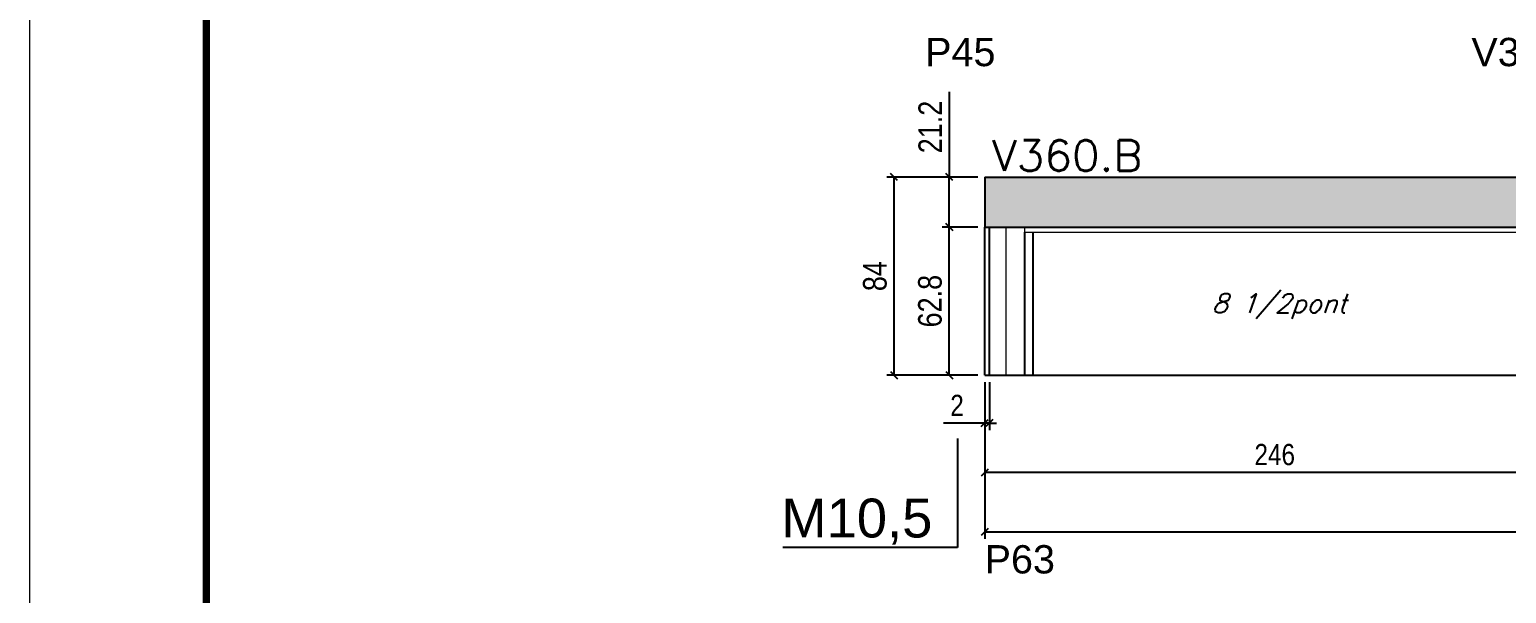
# Model space of a CAD drawing. Extents: x 137137 to 143418, y 10464 to 34486.
# Drawn here: x 137137 to 137764, y 31555 to 31795 of the extents above; entities that cross this region are included whole.
import ezdxf

# ---------------------------------------------------------------- set-up
doc = ezdxf.new("R2010")
doc.units = 0
doc.linetypes.add('DASHED', pattern=[0.75, 0.5, -0.25])
for name, color, linetype in [('5', 5, 'Continuous'), ('COTA', 241, 'Continuous'), ('NOMENCLATURA', 7, 'Continuous'), ('Painéis', 200, 'Continuous'), ('SARR_3.5x7', 81, 'Continuous'), ('texto', 7, 'Continuous')]:
    doc.layers.add(name, color=color, linetype=linetype)
for name, color, linetype, lineweight in [('Escoras', 2, 'Continuous', 25), ('Folhas', 255, 'Continuous', 9), ('Sarr 2.2x7', 40, 'Continuous', 9), ('SARRAFO DE PRESSAO', 251, 'DASHED', 9), ('Texto Seção', 7, 'Continuous', 15)]:
    doc.layers.add(name, color=color, linetype=linetype, lineweight=lineweight)
doc.styles.add('COTA TECNICA', font='techl___.ttf', dxfattribs={"height": 10})
doc.styles.add('COTA TECNICA-50', font='techl___.ttf', dxfattribs={"height": 9})
doc.styles.add('REGUA-120', font='ROMANS.shx', dxfattribs={"height": 15})
doc.styles.add('Romans', font='romans.shx')
doc.styles.get("Standard").update_dxf_attribs({"font": 'arial.ttf'})
doc.dimstyles.new('COTA PAINEL-50', dxfattribs={"dimtxt": 9, "dimasz": 3, "dimexe": 3, "dimexo": 3, "dimgap": 3, "dimtad": 1, "dimdec": 1, "dimzin": 12, "dimdsep": 46, "dimtxsty": 'COTA TECNICA-50', "dimblk1": 'OBLIQUE', "dimblk2": 'OBLIQUE', "dimsah": 1, "dimcen": 0.9, "dimclrd": 4, "dimclre": 4, "dimclrt": 240, "dimadec": 1, "dimazin": 3, "dimtfac": 1, "dimtdec": 1, "dimtmove": 0, "dimatfit": 3, "dimfxl": 1, "dimtolj": 1, "dimtzin": 12, "dimarcsym": 0})
doc.dimstyles.new('PAINEL', dxfattribs={"dimtxt": 10, "dimasz": 3, "dimexe": 3, "dimexo": 3, "dimgap": 3, "dimtad": 1, "dimdec": 1, "dimzin": 12, "dimdsep": 46, "dimtxsty": 'COTA TECNICA', "dimblk1": 'OBLIQUE', "dimblk2": 'OBLIQUE', "dimsah": 1, "dimcen": 0.9, "dimclrd": 4, "dimclre": 4, "dimclrt": 240, "dimadec": 1, "dimazin": 3, "dimtfac": 1, "dimtdec": 1, "dimtmove": 0, "dimatfit": 3, "dimfxl": 1, "dimtolj": 1, "dimtzin": 12, "dimarcsym": 0})

# ---------------------------------------------------------------- blocks, each defined once
blk = doc.blocks.new('9999999999')
at = {"layer": 'Folhas'}
blk.add_lwpolyline([(98138.98, 34190.21), (99623.98, 34190.21), (99623.98, 35240.21), (98138.98, 35240.21)], close=True, dxfattribs=at)
at = {"layer": 'Folhas', "color": 30, "const_width": 3}
blk.add_lwpolyline([(98213.98, 34230.21), (99583.98, 34230.21), (99583.98, 35200.21), (98213.98, 35200.21)], close=True, dxfattribs=at)
blk = doc.blocks.new('_Oblique')
at = {"color": 0, "linetype": 'ByBlock', "lineweight": -2}
blk.add_line((-0.5, -0.5), (0.5, 0.5), dxfattribs=at)
blk = doc.blocks.new('*D450')
at = {"layer": 'Defpoints', "color": 0, "linetype": 'ByBlock', "transparency": 16777216}
for p in [(137542.44, 31647.96), (137544.44, 31647.96), (137542.44, 31627.64)]:
    blk.add_point(p, dxfattribs=at)
at = {"layer": 'Escoras', "color": 4, "linetype": 'ByBlock', "lineweight": -2, "transparency": 16777216}
for p, q in [((137542.44, 31644.96), (137542.44, 31624.64)), ((137544.44, 31644.96), (137544.44, 31624.64)), ((137542.44, 31627.64), (137524.94, 31627.64)), ((137544.44, 31627.64), (137542.44, 31627.64)), ((137544.44, 31627.64), (137547.44, 31627.64))]:
    blk.add_line(p, q, dxfattribs=at)
at = {"layer": 'Escoras', "color": 4, "linetype": 'ByBlock', "lineweight": -2, "transparency": 16777216, "xscale": 3, "yscale": 3, "zscale": 3}
for p, rotation in [((137542.44, 31627.64), 359.9999521836733), ((137544.44, 31627.64), 179.9999521836732)]:
    blk.add_blockref('_Oblique', p, dxfattribs=dict(at, rotation=rotation))
at = {"layer": 'Escoras', "color": 240, "linetype": 'ByBlock', "transparency": 16777216, "insert": (137530.69, 31635.14), "char_height": 9, "attachment_point": 5, "rotation": 359.99995, "style": 'COTA TECNICA-50'}
blk.add_mtext('\\A1;2', dxfattribs=at)
blk = doc.blocks.new('*D291')
at = {"layer": 'COTA', "color": 4, "linetype": 'ByBlock', "lineweight": -2, "transparency": 16777216}
for p, q in [((137539.44, 31710.76), (137524.37, 31710.76)), ((137527.37, 31647.96), (137527.37, 31710.76)), ((137539.44, 31647.96), (137524.37, 31647.96))]:
    blk.add_line(p, q, dxfattribs=at)
at = {"layer": 'Defpoints', "color": 0, "linetype": 'ByBlock', "transparency": 16777216}
for p in [(137527.37, 31710.76), (137542.44, 31710.76), (137542.44, 31647.96)]:
    blk.add_point(p, dxfattribs=at)
at = {"layer": 'COTA', "color": 4, "linetype": 'ByBlock', "lineweight": -2, "transparency": 16777216, "xscale": 3, "yscale": 3, "zscale": 3}
for p, rotation in [((137527.37, 31710.76), 90), ((137527.37, 31647.96), 270)]:
    blk.add_blockref('_Oblique', p, dxfattribs=dict(at, rotation=rotation))
at = {"layer": 'COTA', "color": 240, "linetype": 'ByBlock', "transparency": 16777216, "insert": (137519.24, 31679.36), "char_height": 10, "attachment_point": 5, "rotation": 90, "style": 'COTA TECNICA'}
blk.add_mtext('\\A1;62.8', dxfattribs=at)
blk = doc.blocks.new('*D292')
at = {"layer": 'COTA', "color": 4, "linetype": 'ByBlock', "lineweight": -2, "transparency": 16777216}
for p, q in [((137527.37, 31768.05), (137527.37, 31731.96)), ((137539.44, 31731.96), (137524.37, 31731.96)), ((137527.37, 31710.76), (137527.37, 31731.96)), ((137539.44, 31710.76), (137524.37, 31710.76))]:
    blk.add_line(p, q, dxfattribs=at)
at = {"layer": 'Defpoints', "color": 0, "linetype": 'ByBlock', "transparency": 16777216}
for p in [(137527.37, 31731.96), (137542.44, 31731.96), (137542.44, 31710.76)]:
    blk.add_point(p, dxfattribs=at)
at = {"layer": 'COTA', "color": 4, "linetype": 'ByBlock', "lineweight": -2, "transparency": 16777216, "xscale": 3, "yscale": 3, "zscale": 3}
for p, rotation in [((137527.37, 31731.96), 90), ((137527.37, 31710.76), 270)]:
    blk.add_blockref('_Oblique', p, dxfattribs=dict(at, rotation=rotation))
at = {"layer": 'COTA', "color": 240, "linetype": 'ByBlock', "transparency": 16777216, "insert": (137519.31, 31753.19), "char_height": 10, "attachment_point": 5, "rotation": 90, "style": 'COTA TECNICA'}
blk.add_mtext('\\A1;21.2', dxfattribs=at)
blk = doc.blocks.new('*D293')
at = {"layer": 'COTA', "color": 4, "linetype": 'ByBlock', "lineweight": -2, "transparency": 16777216}
for p, q in [((137539.44, 31731.96), (137500.97, 31731.96)), ((137503.97, 31647.96), (137503.97, 31731.96)), ((137539.44, 31647.96), (137500.97, 31647.96))]:
    blk.add_line(p, q, dxfattribs=at)
at = {"layer": 'Defpoints', "color": 0, "linetype": 'ByBlock', "transparency": 16777216}
for p in [(137503.97, 31731.96), (137542.44, 31731.96), (137542.44, 31647.96)]:
    blk.add_point(p, dxfattribs=at)
at = {"layer": 'COTA', "color": 4, "linetype": 'ByBlock', "lineweight": -2, "transparency": 16777216, "xscale": 3, "yscale": 3, "zscale": 3}
for p, rotation in [((137503.97, 31731.96), 90), ((137503.97, 31647.96), 270)]:
    blk.add_blockref('_Oblique', p, dxfattribs=dict(at, rotation=rotation))
at = {"layer": 'COTA', "color": 240, "linetype": 'ByBlock', "transparency": 16777216, "insert": (137495.88, 31689.96), "char_height": 10, "attachment_point": 5, "rotation": 90, "style": 'COTA TECNICA'}
blk.add_mtext('\\A1;84', dxfattribs=at)
blk = doc.blocks.new('*D295')
at = {"layer": 'Defpoints', "color": 0, "linetype": 'ByBlock', "transparency": 16777216}
for p in [(137542.44, 31647.96), (137788.44, 31647.96), (137542.44, 31606.65)]:
    blk.add_point(p, dxfattribs=at)
at = {"layer": 'Escoras', "color": 4, "linetype": 'ByBlock', "lineweight": -2, "transparency": 16777216}
for p, q in [((137542.44, 31644.96), (137542.44, 31603.65)), ((137788.44, 31644.96), (137788.44, 31603.65)), ((137788.44, 31606.65), (137542.44, 31606.65))]:
    blk.add_line(p, q, dxfattribs=at)
at = {"layer": 'Escoras', "color": 4, "linetype": 'ByBlock', "lineweight": -2, "transparency": 16777216, "xscale": 3, "yscale": 3, "zscale": 3}
for p, rotation in [((137542.44, 31606.65), 179.9998102632637), ((137788.44, 31606.65), 359.9998102632637)]:
    blk.add_blockref('_Oblique', p, dxfattribs=dict(at, rotation=rotation))
at = {"layer": 'Escoras', "color": 240, "linetype": 'ByBlock', "transparency": 16777216, "insert": (137665.44, 31614.24), "char_height": 9, "attachment_point": 5, "rotation": 359.99981, "style": 'COTA TECNICA-50'}
blk.add_mtext('\\A1;246', dxfattribs=at)
blk = doc.blocks.new('*D454')
at = {"layer": 'Defpoints', "color": 0, "linetype": 'ByBlock', "transparency": 16777216}
for p in [(138465.44, 31667.96), (137542.44, 31647.96), (138465.44, 31581.5)]:
    blk.add_point(p, dxfattribs=at)
at = {"layer": 'Escoras', "color": 4, "linetype": 'ByBlock', "lineweight": -2, "transparency": 16777216}
for p, q in [((138465.44, 31664.96), (138465.44, 31578.5)), ((137542.44, 31644.96), (137542.44, 31578.5)), ((137542.44, 31581.5), (138465.44, 31581.5))]:
    blk.add_line(p, q, dxfattribs=at)
at = {"layer": 'Escoras', "color": 4, "linetype": 'ByBlock', "lineweight": -2, "transparency": 16777216, "xscale": 3, "yscale": 3, "zscale": 3, "rotation": 180}
blk.add_blockref('_Oblique', (137542.44, 31581.5), dxfattribs=at)
at = {"layer": 'Escoras', "color": 4, "linetype": 'ByBlock', "lineweight": -2, "transparency": 16777216, "xscale": 3, "yscale": 3, "zscale": 3}
blk.add_blockref('_Oblique', (138465.44, 31581.5), dxfattribs=at)
at = {"layer": 'Escoras', "color": 240, "linetype": 'ByBlock', "transparency": 16777216, "insert": (138003.94, 31589.22), "char_height": 9, "attachment_point": 5, "style": 'COTA TECNICA-50'}
blk.add_mtext('\\A1;923', dxfattribs=at)

msp = doc.modelspace()

# ---------------------------------------------------------------- hatches: boundary and pattern name
at = {"layer": 'COTA', "linetype": 'ByBlock'}
h = msp.add_hatch(dxfattribs=at)
h.set_pattern_fill('AR-CONC', color=256, scale=0.03)
h.set_pattern_definition([(50, (-53812.2455, -1203.3295), (5.46554007, -0.47817257), [0.5715, -6.2865]), (355, (-53812.2455, -1203.3295), (-1.05730264, 5.73170536), [0.4572, -5.02921753]), (100.4514447, (-53811.79, -1203.3694), (4.40823741, 5.25353256), [0.48570026, -5.34270734]), (46.1842, (-53812.2455, -1201.8055), (8.13237123, -1.26126984), [0.85725, -9.42975]), (96.6355576, (-53811.568, -1201.911), (7.12212402, 7.42278374), [0.7285507, -8.01406824]), (351.184151, (-53812.2455, -1201.8055), (7.12212402, 7.42278374), [0.685799, -7.54379196]), (21, (-53811.4835, -1202.1865), (4.54843174, -3.06795595), [0.5715, -6.2865]), (326, (-53811.4835, -1202.1865), (1.85406085, 5.52563898), [0.4572, -5.0292]), (71.451445, (-53811.1045, -1202.442), (6.40249258, 2.45768307), [0.48570026, -5.34269813]), (37.5, (-53812.2455, -1203.3295), (0.092658098, 2.536651166), [0, -4.96824, 0, -5.1054, 0, -5.04825]), (7.5, (-53812.2455, -1203.3295), (2.004589875, 3.005417245), [0, -2.91084, 0, -4.85394, 0, -1.92405]), (327.5, (-53813.9447, -1203.3295), (4.067717855, -0.17186232), [0, -1.905, 0, -5.9436, 0, -7.8867]), (317.5, (-53814.7067, -1203.3295), (4.44387544, 0.76279473), [0, -2.4765, 0, -3.94716, 0, -5.6007])])
h.paths.add_polyline_path([(138465.44, 31731.96), (137542.44, 31731.96), (137542.44, 31710.76), (138465.44, 31710.76)])

# ---------------------------------------------------------------- linework, layer by layer
for q in [(138465.44, 31731.96), (137542.44, 31710.76)]:
    msp.add_line((137542.44, 31731.96), q, dxfattribs=at)
at = {"layer": 'NOMENCLATURA', "linetype": 'Continuous'}
for p, q in [((137530.82, 31621.1), (137530.82, 31574.93)), ((137530.82, 31574.93), (137456.77, 31574.93))]:
    msp.add_line(p, q, dxfattribs=at)
at = {"layer": 'Painéis', "linetype": 'ByBlock'}
for p, q in [((137542.44, 31647.96), (137542.44, 31710.76)), ((137542.44, 31710.76), (138465.44, 31710.76)), ((137544.44, 31647.96), (137544.44, 31710.76)), ((137542.44, 31647.96), (138255.44, 31647.96))]:
    msp.add_line(p, q, dxfattribs=at)
at = {"layer": 'Sarr 2.2x7'}
for p, q in [((137551.44, 31710.76), (137551.44, 31647.96)), ((137559.44, 31708.56), (137559.44, 31710.76)), ((137559.44, 31708.56), (137788.44, 31708.56))]:
    msp.add_line(p, q, dxfattribs=at)
at = {"layer": 'SARR_3.5x7'}
for p, q in [((137559.44, 31647.96), (137559.44, 31708.56)), ((137562.94, 31647.96), (137562.94, 31708.56))]:
    msp.add_line(p, q, dxfattribs=at)

# ---------------------------------------------------------------- block references
at = {"layer": 'SARRAFO DE PRESSAO', "color": 6, "linetype": 'ByBlock'}
msp.add_blockref('9999999999', (38998.31, -3051.58), dxfattribs=at)

# ---------------------------------------------------------------- texts
at = {"layer": '5', "linetype": 'Continuous'}
for s, p in [('P45', (137517.16, 31778.99)), ('V328', (137748.85, 31778.99)), ('P63', (137542.39, 31563.88))]:
    msp.add_text(s, height=12, rotation=0.00004, dxfattribs=at).set_placement(p)
at = {"layer": 'NOMENCLATURA', "linetype": 'Continuous'}
msp.add_text('M10,5', height=16.5, dxfattribs=at).set_placement((137456.17, 31579.13))
at = {"layer": 'texto', "color": 2, "insert": (137667.27, 31677.13), "char_height": 8, "attachment_point": 5, "style": 'Romans'}
msp.add_mtext('{\\Q19;\\C256;8 1/2pont}', dxfattribs=at)
at = {"layer": 'Texto Seção', "style": 'REGUA-120', "width": 1.05}
msp.add_text('V360.B', height=13, dxfattribs=at).set_placement((137545.5, 31734.57))

# ---------------------------------------------------------------- dimensions: what is measured, and where the dimension line sits
at = {"layer": 'COTA', "linetype": 'ByBlock'}
dim = msp.add_linear_dim(base=(137527.37, 31731.96), p1=(137542.44, 31710.76), p2=(137542.44, 31731.96), angle=90, dimstyle='PAINEL', override={"dimtmove": 1}, dxfattribs=at)
dim.commit()
dim.dimension.update_dxf_attribs({"geometry": '*D292', "text_midpoint": (137527.37, 31753.19), "dimtype": 160})
for base, p2, picture, middle in [((137503.97, 31731.96), (137542.44, 31731.96), '*D293', (137495.88, 31689.96)), ((137527.37, 31710.76), (137542.44, 31710.76), '*D291', (137519.24, 31679.36))]:
    dim = msp.add_linear_dim(base=base, p1=(137542.44, 31647.96), p2=p2, angle=90, dimstyle='PAINEL', dxfattribs=at)
    dim.commit()
    dim.dimension.update_dxf_attribs({"geometry": picture, "text_midpoint": middle})
at = {"layer": 'Escoras', "linetype": 'ByBlock'}
dim = msp.add_linear_dim(base=(138465.44, 31581.5), p1=(137542.44, 31647.96), p2=(138465.44, 31667.96), dimstyle='COTA PAINEL-50', override={"dimarcsym": 1}, dxfattribs=at)
dim.commit()
dim.dimension.update_dxf_attribs({"geometry": '*D454', "text_midpoint": (138003.94, 31589.22)})
for p1, distance, picture, middle in [((137544.44, 31647.96), 20.32, '*D450', (137530.69, 31635.14)), ((137788.44, 31647.96), 41.31, '*D295', (137665.44, 31614.24))]:
    dim = msp.add_aligned_dim(p1=p1, p2=(137542.44, 31647.96), distance=distance, dimstyle='COTA PAINEL-50', override={"dimarcsym": 1}, dxfattribs=at)
    dim.commit()
    dim.dimension.update_dxf_attribs({"geometry": picture, "text_midpoint": middle})

doc.saveas('drawing.dxf')
